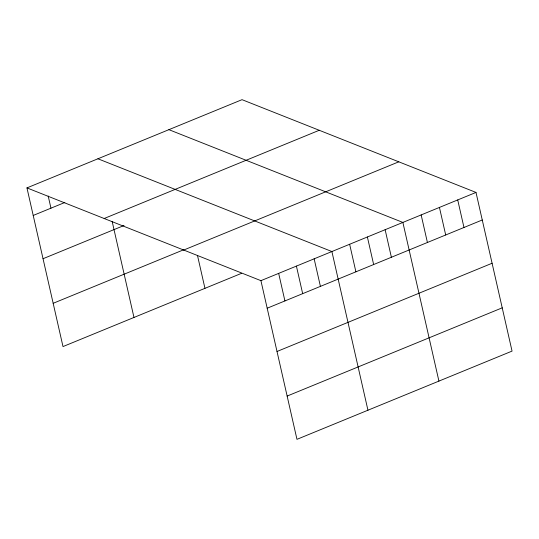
<?xml version="1.0" encoding="UTF-8"?>
<svg xmlns="http://www.w3.org/2000/svg" width="539" height="539" viewBox="0 0 539 539"><rect width="100%" height="100%" fill="white"/><g stroke="black" fill="none" stroke-linecap="round" stroke-linejoin="round"><path stroke-width="0.81" d="M26.95 187.895L242.031 99.668L475.998 192.43L512.05 351.105L296.969 439.332L260.923 280.657L26.95 187.895L63.002 346.57L241.519 273.34M33.209 215.452L64.842 202.475M104.162 218.511L319.243 130.276M43.039 258.72L124.044 225.491M53.172 303.302L183.55 249.82M183.711 250.049L398.793 161.815M260.923 280.657L475.998 192.43M267.182 308.214L482.264 219.986M277.012 351.482L492.094 263.254M287.139 396.064L502.22 307.83M168.902 129.67L402.876 222.425L438.921 381.1M97.93 158.783L331.896 251.538L367.948 410.213M457.719 199.929L463.978 227.485M439.433 207.427L445.699 234.984M421.154 214.926L427.414 242.483M385.129 229.702L391.388 257.258M367.382 236.985L373.648 264.541M349.643 244.261L355.902 271.818M314.149 258.821L320.415 286.377M296.41 266.098L302.669 293.654M278.663 273.374L284.922 300.93M197.49 255.486L204.955 288.345M112.2 221.596L133.975 317.458M48.193 196.014L50.956 208.175"/></g></svg>
